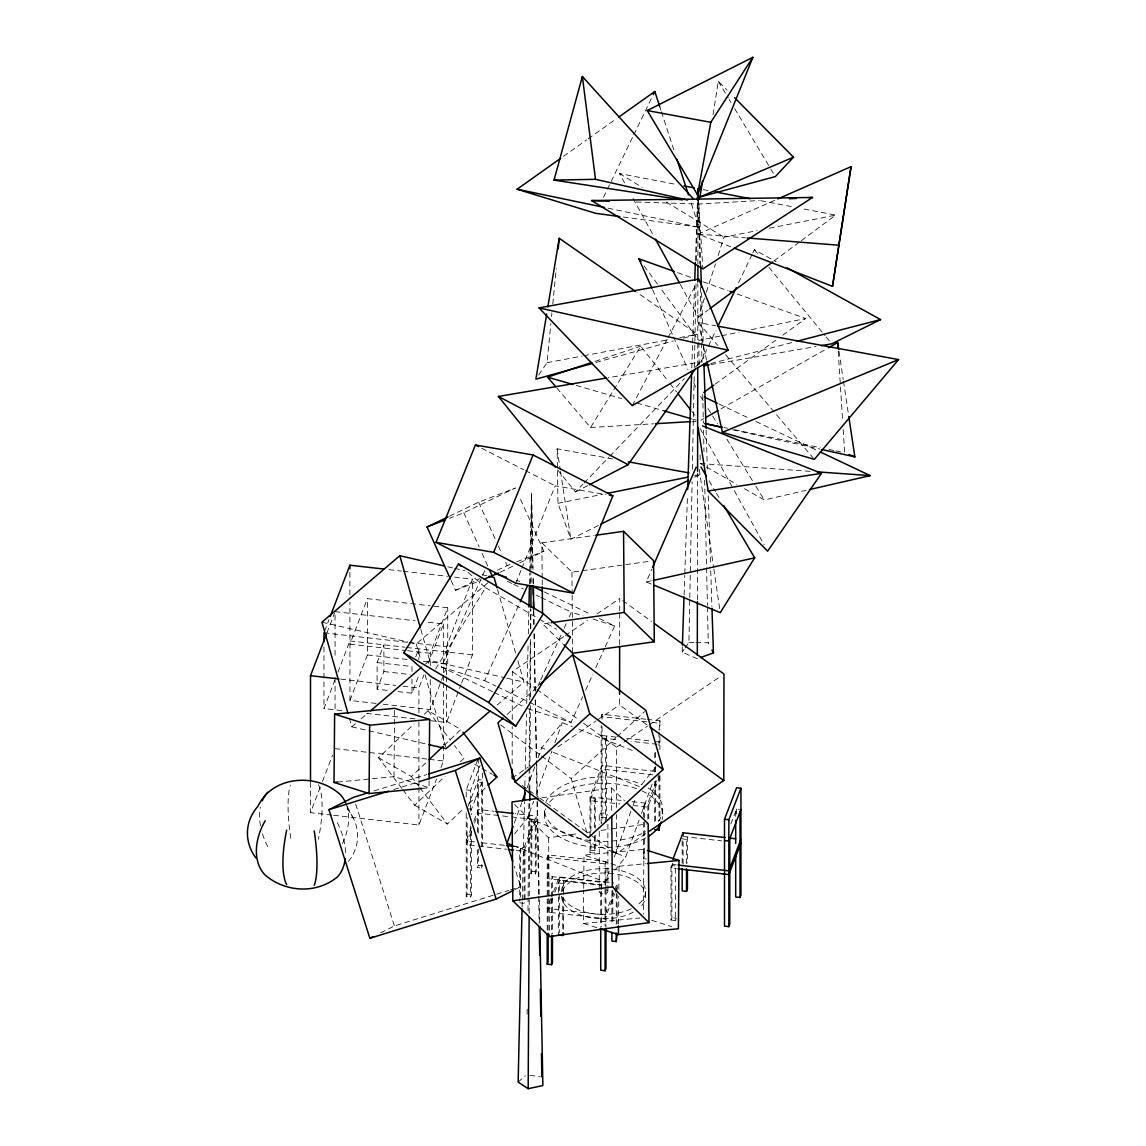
<?xml version="1.0" encoding="UTF-8"?>
<svg xmlns="http://www.w3.org/2000/svg" width="1146" height="1146" viewBox="0 0 1146 1146"><rect width="100%" height="100%" fill="white"/><g stroke="black" fill="none" stroke-linecap="round" stroke-linejoin="round"><path stroke-width="0.75" stroke-dasharray="5 3.75" d="M512.162 763.866L512.233 726.607M512.248 719.502L512.334 671.585L563.832 636.517M645.771 833.615L616.347 853.655L616.419 814.605M616.433 807.515L616.548 747.163L580.363 720.92M647.046 724.888L619.542 704.933L619.571 696.066M619.657 644.596L619.728 612.652M619.728 610.875L619.757 598.456L596.207 614.485M697.398 599.816L697.585 473.054M697.742 365.946L697.871 283.821M697.9 264.182L698 199.905M529.165 913.333L529.781 802.372M529.853 789.852L529.953 771.96M529.968 770.169L530.326 705.735M530.383 696.797L530.698 639.525M530.77 628.796L530.87 609.113M531.028 582.268L531.071 575.106M531.099 567.943L531.529 492.78L532.99 569.562M429.091 780.741L429.034 787.746L393.995 776.63L394.596 710.076M527.117 1014.11L527.16 1008.752M527.991 910.569L528.091 898.063M528.105 896.287L528.908 801.656M529.008 790.941L529.194 767.734M529.208 765.943L529.696 708.815M529.781 699.891L530.283 639.182M530.383 628.481L530.541 608.841M530.756 583.844L530.87 571.338M530.885 569.562L531.529 492.78L532.861 567.814M596.737 927.687L583.386 923.447L583.686 890.17M583.701 888.408L584.002 855.131L643.966 849.329L643.379 914.15M618.511 924.048L618.768 896.029M618.826 889.024L619.026 866.247L584.002 855.131M685.064 647.948L688.918 642.304L689.777 599.487M689.806 597.711L692.112 481.75M692.356 469.258L694.232 374.713M694.376 367.58L696.066 281.959M696.496 260.543L697.699 199.891M522.103 907.073L522.232 901.716M522.275 899.925L524.51 801.713M524.868 785.64L525.069 776.716M525.24 769.568L526.487 714.216M526.73 703.501L528.12 642.791M528.32 633.853L528.893 608.855M529.452 583.858L529.696 573.143M529.739 571.353L531.529 492.78M697.312 658.735L682.157 652.174L682.343 646.817M684.09 594.975L684.764 575.321M684.821 573.53L687.485 494.871M691.783 367.952L692.571 344.717M692.628 342.926L694.691 282.145M695.421 260.701L697.47 199.92M538.677 375.057L547.057 362.695L550.882 323.587M551.57 316.482L551.928 312.93M552.787 304.048L556.268 268.493M713.056 114.6L718.327 81.309L727.094 90.162M680.309 284.437L698.329 317.241L705.821 293.892M706.351 292.216L715.448 263.852M718.127 255.515L724.014 237.165L757.162 230.618M514.339 823.072L521.631 803.002M527.103 787.932L535.01 766.187M538.047 757.821L541.7 747.779L562.242 722.625L572.226 726.593M514.626 833.887L527.604 818L533.678 801.269M536.113 794.565L551.914 751.074M554.951 742.708L562.242 722.625M513.695 845.791L605.145 882.105L610.001 868.725M614.27 857.007L632.506 806.813M633.108 805.137L635.543 798.447M614.886 870.186L625.702 856.95L639.067 820.135M641.502 813.445L652.446 783.334M324.59 631.174L329.031 619.628M326.882 632.993L334.446 613.282M341.723 710.577L323.96 708.557L334.718 680.523M337.884 672.272L349.902 640.943L349.902 602.18M376.132 703.415L349.945 700.435L349.945 644.152L367.408 598.642L430.266 605.79M349.945 700.435L367.408 654.925L367.408 598.642M331.839 815.078L310.509 812.657L321.84 783.105M322.47 781.457L332.555 755.185M377.106 689.233L377.106 662.574L383.881 644.897L383.881 671.556L377.106 689.233L389.325 690.623M415.697 656.902L418.777 648.865L418.777 659.537M398.049 691.611L412.001 693.201L418.777 675.524M430.28 665.611L430.28 653.292L447.742 607.781L432.013 605.99M418.92 712.912L418.92 688.015L423.948 674.879M428.36 663.391L443.473 623.983L425.71 621.963M446.496 674.937L446.496 646.759L472.424 579.145L454.675 577.126M383.122 704.217L430.28 709.575L440.881 681.942M441.497 680.323L447.742 664.064L447.742 607.781M430.509 720.676L446.496 722.496L461.05 684.563M461.68 682.916L472.424 654.882L472.424 579.145M333.615 815.279L418.92 824.991L436.554 779.022M440.952 767.519L443.473 760.958L443.473 746.719M466.221 796.971L466.221 789.866L477.667 760.027M470.562 809.878L470.562 790.368L480.102 765.499M468.127 806.182L478.312 779.652L482.652 780.14L470.562 811.655M471.307 827.713L466.221 840.978L474.988 841.966M473.857 821.08L478.312 809.463L494.084 811.268M471.307 831.423L466.221 844.688L476.736 845.891M474.487 823.129L478.312 813.187L509.855 816.769M471.464 830.678L471.464 894.868L470.562 897.232L466.221 896.731L467.124 894.367L467.124 817.7M478.312 865.23L482.652 865.717L481.735 868.081L477.395 867.594L478.312 865.23L478.312 849.186M519.725 902.819L524.066 903.32L524.983 900.957L524.983 848.914L520.642 848.412L519.725 850.776L519.725 901.085M530.913 873.682L530.913 821.639L531.816 819.275L531.816 871.318L530.913 873.682L535.254 874.169L536.156 871.805L536.156 816.052L515.127 813.66M524.066 899.839L524.066 847.553L536.156 816.052M547.215 930.266L547.215 857.294L548.132 854.93L605.976 861.505L605.976 888.136M645.914 719.244L602.08 714.245L601.177 716.608L650.269 722.195M551.04 898.435L547.215 908.391L605.074 914.966L613.97 891.76M553.575 891.803L559.305 876.876L613.654 883.065M590.004 837.01L590.004 796.857L602.08 765.356L658.176 771.731M552.315 898.836L547.215 912.101L605.074 918.691L614.614 893.808M554.85 892.204L559.305 880.601L601.378 885.385M562.743 890.399L563.646 881.088L563.646 933.13M590.906 831.179L590.906 798.218L595.247 798.705L594.344 801.068L594.344 828.83M595.247 835.133L595.247 850.747L594.344 853.111L590.004 852.624L590.906 850.26L590.906 839.846M605.074 885.156L605.976 882.792L548.132 876.203L547.215 878.567L605.074 885.156L605.074 863.869L605.976 861.505M659.022 730.289L659.938 720.834L647.662 719.43M648.751 818.674L648.751 804.793L644.41 804.306L643.508 806.669L643.508 820.536M614.614 890.098L617.15 883.466L617.15 892.39M647.848 819.304L647.848 803.446L659.294 773.593M615.244 892.161L617.15 887.176L612.809 886.689M659.938 775.656L647.848 807.156L633.824 805.566M646.401 859.042L643.508 858.712L644.41 856.348L644.41 821.653M672.903 863.01L670.997 867.995L676.255 868.582M686.511 863.626L686.511 839.345L687.428 836.981L687.428 862.995M670.997 920.037L671.9 917.674L671.9 865.631L676.24 866.118L675.338 868.482L675.338 920.525L670.997 920.037L670.997 864.27L676.255 864.872M675.338 920.525L676.24 918.161L671.9 917.674M730.876 823.96L736.592 809.033L739.485 809.363M515.815 583.199L521.158 569.992M521.831 568.344L555.208 485.847L605.876 494.614M651.186 584.016L646.258 581.982L651.873 569.046M492.551 691.668L441.325 666.929L481.993 576.853M482.71 575.249L484.887 570.422M441.325 666.929L484.658 680.681L519.51 603.469M537.918 686.168L540.095 681.34M540.826 679.736L563.331 629.87M564.061 628.252L566.239 623.438M569.147 616.992L571.324 612.179L582.985 615.875M527.762 708.686L571.095 722.424L582.712 696.696M585.62 690.25L592.869 674.177M595.777 667.731L604.486 648.435M605.217 646.831L614.657 625.917L598.656 618.181M700.894 361.964L715.949 330.32M738.54 282.861L752.105 254.383M752.85 252.808L754.355 249.642L776.171 261.732M603.484 197.313L606.592 190.895M607.366 189.291L633.036 136.374M633.81 134.784L652.475 96.293M632.263 405.641L667.216 339.187M668.046 337.612L696.353 283.821M435.595 669.006L485.589 587.697L467.539 571.911M556.841 388.021L590.548 427.501L612.866 391.359M613.798 389.855L640.757 346.192L667.932 380.873M682.157 652.174L684.09 649.352M698.301 364.872L700.306 362.007L608.068 377.75M656.013 766.875L639.797 786.743L551.67 751.747M605.145 882.105L610.56 875.487M557.601 469.817L575.478 491.963L582.813 484.314M584.045 483.053L608.512 457.569M609.744 456.294L684.406 378.581M695.421 367.107L700.306 362.007M401.888 788.462L378.552 757.735L414.078 723.943M424.235 714.287L428.045 710.663L460.85 729.472L444.362 745.158M378.552 757.735L411.371 776.544L426.599 762.061M402.948 789.852L414.608 805.223L445.049 776.257M460.277 761.775L464.087 758.151L454.547 745.588M414.608 805.223L447.413 824.031L463.915 808.345M468.986 803.518L486.749 786.614M507.105 714.502L537.245 686.984M586.881 832.612L571.195 778.549L615.76 737.881M617.078 736.692L644.611 711.566M518.135 1082.068L525.384 1075.85M409.38 642.362L416.242 643.937L490.073 580.907M349.344 718.27L351.793 726.851L355.819 723.413M361.191 718.829L367.909 713.099M425.624 663.821L429.664 660.383L505.1 677.773M497.106 705.048L523.951 682.128L517.591 659.824M698.329 317.241L708.343 309.792M774.166 260.858L799.908 241.706M801.341 240.646L835.678 215.104L800.796 208.4M715.247 384.068L777.017 339.331M782.761 335.162L805.738 318.516L736.634 293.777M563.503 156.3L586.695 139.841M588.142 138.809L615.689 119.256M565.307 635.514L587.382 620.487M512.133 778.062L528.32 767.046M557.744 747.006L596.006 720.963M597.481 719.96L619.542 704.933M616.548 747.163L622.436 743.167M623.911 742.164L647.447 726.134M648.923 725.132L721.02 676.04M700.879 420.267L703.988 418.505M721.092 408.793L826.782 348.728M575.478 491.963L587.855 485.546M612.652 458.959L557.099 448.817L557.959 503.309L570.866 539.25L599.086 525.097M694.734 477.151L699.432 474.802L695.966 474.172M380.601 932.873L394.41 925.925L508.781 890.399M514.597 889.783L520.728 886.689L514.282 866.39M449.633 516.144L478.67 502.206L515.428 487.981L463.815 512.749L449.418 518.321M451.123 580.549L455.492 590.29L479.687 578.673M497.436 570.164L510.314 564.29M500.315 572.198L513.222 566.009M519.682 562.915L543.877 551.298L519.066 496.103M730.947 246.848L698.186 234.099L774.61 200.364M516.703 561.812L543.877 551.298M455.492 590.29L481.062 580.392M595.003 361.377L640.757 346.192M374.011 790.955L426.928 774.524M393.823 789.522L417.717 782.102M510.486 889.869L520.728 886.689M595.963 362.465L673.203 340.992M683.503 338.127L697.226 334.317L637.033 292.431M710.649 363.597L793.032 342.267M744.47 488.697L764.31 499.971L805.967 490.388M646.258 581.982L651.415 580.821M719.86 336.122L698.816 340.434L659.924 287.445M721.608 335.764L739.141 332.168M751.404 329.647L805.738 318.516M557.959 503.309L602.825 494.27M694.261 475.848L699.432 474.802M769.381 228.197L835.678 215.104M547.057 362.695L581.982 356.091M583.729 355.761L669.293 339.588M679.764 337.612L697.226 334.317M710.892 364.6L816.024 346.536M542.201 578.071L541.915 542.817L594.029 535.483M541.915 542.817L571.969 572.183L580.664 570.952M582.397 570.708L648.407 561.44M549.536 622.923L542.588 623.897L562.629 643.479M541.686 797.817L611.52 787.99L624.155 800.338M514.54 804.449L548.648 837.783L578.329 833.6M587.053 832.383L590.548 831.881M601.02 830.42L609.758 829.188M611.506 828.945L646.416 824.031M337.554 782.088L393.995 776.63M421.972 788.434L429.034 787.746M619.026 866.247L645.485 863.683M583.386 923.447L639.826 917.989M636.259 202.011L698.845 204.031L759.239 200.536M590.548 427.501L653.779 423.791M692.428 421.527L695.937 421.327M688.918 642.304L694.19 642.433M695.951 642.476L708.257 642.763L710.477 647.103M700.12 454.933L700.206 463.528L811.755 471.464M698.186 234.099L745.473 237.838M388.967 569.648L401.401 571.052M403.177 571.267L447.57 576.309M335.062 611.649L415.038 620.745M323.96 632.821L407.432 642.319M409.208 642.519L446.496 646.759M349.902 640.943L404.953 647.204M406.572 647.476L472.424 654.882M349.945 644.152L405.827 650.513M407.575 650.713L430.28 653.292M367.408 654.925L407.575 659.494M423.289 661.285L447.742 664.064M377.106 662.574L412.001 666.542L412.001 671.871M383.881 671.556L410.053 674.536M340.72 679.12L395.814 685.38M402.919 686.196L418.92 688.015M652.017 722.395L659.022 723.198M616.104 737.136L602.08 735.531L601.177 737.895L618.711 739.886M626.633 738.325L651.172 741.118M655.598 741.62L659.938 742.121L659.022 744.485L630.973 741.29M366.577 713.399L416.299 719.058M652.919 774.854L602.08 769.066L590.004 800.581L619.8 803.962M335.062 748.625L427.487 759.139M429.263 759.34L443.473 760.958M590.004 796.857L625.057 800.853M632.076 801.641L647.848 803.446M466.221 789.866L470.562 790.368M467.124 808.79L471.464 809.291L471.464 814.634M511.617 816.969L536.156 819.762L524.066 851.277L513.551 850.074M683.088 836.48L721.651 840.878M530.913 821.639L535.254 822.126L535.254 874.169M682.171 838.843L686.511 839.345M590.906 850.26L595.247 850.747M481.993 842.768L506.546 845.562M513.551 846.364L524.066 847.553M478.498 846.092L506.546 849.272M547.215 857.294L605.074 863.869M531.816 871.318L536.156 871.805M562.743 883.451L558.403 882.964L558.403 895.112M467.124 894.367L471.464 894.868M623.252 217.038L699.017 227.18L690.723 201.739M529.996 1075.292L540.181 1076.724M706.609 360.288L698.344 322.556L715.906 325.808M624.527 182.873L619.384 173.504L676.942 184.578M703.114 189.606L708.343 190.608M760.672 200.679L793.82 207.054M608.068 208.2L699.017 227.18M724 427.515L727.509 428.246M734.5 429.721L820.178 447.628M828.93 449.461L834.173 450.55M835.921 450.922L841.164 452.025M732.681 429.779L819.949 449.117M447.814 566.783L452.957 567.972M454.661 568.373L464.961 570.737M482.108 574.705L487.251 575.879M321.94 622.192L407.661 641.961M506.819 678.174L523.951 682.128M351.793 726.851L427.229 744.255M576.237 385.443L621.805 398.636M637.004 403.034L664.007 410.855M692.7 419.164L696.066 420.138M516.56 580.463L519.897 581.523M592.983 619.041L614.657 625.917M651.702 920.295L671.714 926.656M677.644 272.662L692.814 278.091M702.928 281.715L728.211 290.769M578.873 729.228L635.4 751.676M541.7 747.779L545.023 749.097M527.604 818L625.702 856.95M718.886 403.965L749.47 418.448M755.902 421.499L818.674 451.223M544.235 591.895L590.648 614.328M507.306 581.251L512.104 583.572M513.695 584.345L523.307 588.972M536.113 595.161L539.308 596.708M540.912 597.481L571.324 612.179M484.658 680.681L495.874 686.082M497.464 686.855L527.876 701.553M529.481 702.326L571.095 722.424M494.141 692.442L524.553 707.139M481.664 448.201L523.908 469.831M525.47 470.634L555.208 485.847M700.206 463.528L704.79 466.121M706.308 466.995L736.835 484.357M474.53 764.138L492.422 774.395M485.589 587.697L538.047 618.382M539.58 619.284L556.555 629.211M619.384 173.504L642.132 187.342M666.385 202.097L724.014 237.165M622.65 600.547L651.601 621.547M512.334 671.585L535.497 688.388M536.944 689.434L578.916 719.874M522.261 785.411L538.19 796.957M539.637 798.017L588.843 833.701M590.29 834.761L610.56 849.458M612.007 850.504L616.347 853.655M500.745 725.017L540.196 754.999M541.614 756.059L571.195 778.549M698.344 322.556L717.683 345.361M725.647 354.744L813.216 458.013M754.355 249.642L758.853 255.1M768.952 267.39L825.048 335.635M826.18 336.996L831.781 343.829M670.109 383.652L676.627 391.975M691.84 411.4L696.181 416.958M428.045 710.663L450.306 740.001M411.371 776.544L418.791 786.314M419.851 787.717L447.413 824.031M644.138 265.958L658.864 286.013M700.507 396.344L703.329 400.914M708.013 408.535L717.396 423.776M726.779 439.018L754.928 484.729M755.873 486.262L764.31 499.971M718.327 81.309L728.269 97.94M729.171 99.458L730.99 102.481M734.6 108.526L769.883 167.531M770.785 169.035L773.493 173.576M709.159 480.847L715.534 491.634M716.436 493.167L720.089 499.327M633.108 198.502L653.707 236.004M700.163 428.575L731.75 485.99M734.314 490.646L764.196 544.966M347.181 806.254L354.902 821.739M478.67 502.206L495.444 539.551M498.367 546.04L502.005 554.163M505.658 562.271L507.119 565.522M463.815 512.749L479.128 546.843M482.051 553.346L487.881 566.325M652.59 289.723L672.774 335.291M673.504 336.924L687.915 369.485M693.688 382.506L695.851 387.377M659.781 106.75L660.898 110.145M661.443 111.835L674.149 150.857M355.675 804.091L394.41 925.925M497.522 589.474L515.643 652.962M420.854 629.498L429.664 660.383M416.242 643.937L420.639 659.38M425.051 674.822L445.608 746.891M557.099 448.817L560.279 469.688M560.537 471.421L570.866 539.25M838.987 351.335L843.212 379.469M843.485 381.231L848.513 414.651M699.261 469.359L713.586 567.213M713.843 568.96L720.232 612.637M838.227 351.421L840.376 385.199M840.491 386.976L842.625 420.754M843.198 429.635L844.659 452.756M698.845 204.031L702.87 268.895M698.544 199.891L700.722 265.886M701.596 292.631L703.83 360.403M706.108 429.965L707.397 469.201M708.285 495.96L710.506 563.732M710.749 570.866L711.91 606.535M698.372 199.905L699.805 264.196M700.335 287.402L701.524 340.978M701.567 342.769L701.997 362.408M702.713 394.553L703.358 423.118M703.515 430.266L703.988 451.696M704.632 480.26L706.538 565.966M706.581 567.757L707.426 605.26M707.454 607.051L708.257 642.763M533.262 583.844L533.134 576.696L533.148 583.901M533.778 610.617L534.05 624.914M534.222 633.838L535.311 690.966M535.483 699.891L536.686 762.391M536.715 764.167L537.402 799.879M537.431 801.67L539.279 898.077M539.308 899.868L539.752 923.074M533.621 610.689L533.878 624.985M534.036 633.924L535.039 691.081M535.196 700.02L536.242 758.967M536.285 760.758L536.887 794.708M537.001 801.842L538.649 894.74M538.692 896.53L539.164 923.332M698.845 342.153L699.103 364.528M611.52 787.99L611.735 812.7M571.969 572.183L572.14 593.327M572.155 595.089L572.642 653.263M548.648 837.783L549.464 936.611M542.216 579.833L542.259 585.119M736.592 809.033L736.592 814.391M735.689 811.397L735.689 816.754M683.088 841.694L683.088 864.242M682.171 840.577L682.171 863.139M662.675 809.004L662.675 815.193M659.938 720.834L659.938 729.701M659.938 736.792L659.938 749.24M659.938 775.985L659.938 820.565M659.022 732.065L659.022 749.828M659.022 776.573L659.022 821.138M655.598 752.32L655.598 764.797M655.598 766.588L655.598 771.931M655.598 780.841L655.598 823.63M654.695 752.893L654.695 760.027M654.695 767.161L654.695 772.504M654.695 781.429L654.695 824.218M645.613 891.387L645.613 895.785M644.41 804.306L644.41 819.92M643.508 822.284L643.508 858.712M617.15 894.124L617.15 923.604M616.247 893.021L616.247 924.235M612.809 890.156L612.809 924.851M611.907 890.786L611.907 925.481M607.896 824.189L607.896 891.473M606.42 819.82L606.42 736.033L605.518 738.396L605.518 822.183M605.976 889.926L605.976 927.358M605.074 888.723L605.074 926.154M602.08 714.245L602.08 719.573M602.08 726.664L602.08 821.109L601.177 823.473L601.177 725.475M601.636 889.425L601.636 882.291L600.733 890.012M601.636 891.216L601.636 926.87M600.733 891.789L600.733 927.443M599.258 815.422L599.258 824.275M599.258 831.351L599.258 889.783M595.247 798.705L595.247 828.2M594.344 835.763L594.344 853.111M590.004 838.743L590.004 852.624M562.743 897.332L562.743 933.761M559.305 876.876L559.305 932.643M558.403 896.845L558.403 935.007M552.472 896.315L552.472 876.704L551.555 879.068L551.555 896.888M552.472 898.092L552.472 933.746M551.555 898.679L551.555 934.334M548.132 854.93L548.132 931.469M544.479 815.565L544.479 809.363A59.091 32.188 0 0 0 581.266 838.987A59.091 32.188 0 0 0 645.599 831.81M520.642 848.412L520.642 900.455M482.652 773.049L482.652 846.106M481.735 846.693L481.735 782.503L477.395 782.016L477.395 833.715M481.735 864.514L481.735 868.081M478.312 758.365L478.312 833.128M477.395 849.759L477.395 867.594M470.562 825.908L470.562 897.232M466.221 812.944L466.221 896.731M446.496 676.699L446.496 722.496M443.473 623.983L443.473 673.791M443.473 675.567L443.473 680.91M443.473 682.687L443.473 744.943M430.28 679.678L430.28 709.575M418.92 721.808L418.92 778.736M418.92 780.512L418.92 785.855M418.92 787.631L418.92 824.991M412.001 678.991L412.001 693.201M349.902 572.241L349.902 595.146M335.062 615.201L335.062 657.904M335.062 677.472L335.062 711.265M323.96 646.903L323.96 708.557M310.509 782.417L310.509 812.657M346.407 804.707A55.151 38.706 -50.2 0 1 342.224 844.043M318.359 784.738A55.151 16.431 -78.3 0 1 318.359 839.116M290.826 838.371A55.151 12.133 81.6 0 1 290.396 785.125M267.749 846.608A55.151 36.042 55.9 0 1 262.076 832.583M260.486 825.865A55.151 36.042 55.9 0 1 260.371 807.142M337.296 822.685A55.151 36.042 55.9 0 1 345.505 853.455M347.08 808.646A55.151 46.198 5.1 0 1 348.169 861.735M605.976 817.342A4.326 2.349 0 0 1 599.63 816.339A4.326 2.349 0 0 1 602.495 813.101A4.326 2.349 0 0 1 607.881 815.178M606.105 889.611A4.326 2.349 0 0 1 607.394 892.605A4.326 2.349 0 0 1 602.137 893.737A4.326 2.349 0 0 1 599.344 891.044M561.54 891.645A42.03 22.891 0 0 1 616.62 869.757A42.03 22.891 0 0 1 637.377 905.125M631.288 908.735A42.03 22.891 0 0 1 562.557 896.501M562.457 891.187A42.03 22.891 0 0 1 619.442 874.713A42.03 22.891 0 0 1 639.067 908.191M633.466 912.015A42.03 22.891 0 0 1 587.712 917.115A42.03 22.891 0 0 1 561.54 896.043M648.02 787.975A59.091 32.188 0 0 1 657.475 822.384M545.754 802.515A59.091 32.188 0 0 1 642.018 784.738M642.018 790.941A59.091 32.188 0 0 1 662.116 819.777M645.599 838.013A59.091 32.188 0 0 1 575.55 843.714A59.091 32.188 0 0 1 545.754 808.718M549.679 802.171A59.091 32.188 0 0 1 637.577 789.05"/><path stroke-width="1.5" d="M512.147 769.195L512.133 778.062L515.027 780.168M619.571 694.29L619.657 646.373M697.312 655.168L697.398 601.607M697.585 471.278L697.742 367.723M697.871 282.031L697.9 265.958M698 199.905L698.014 189.19L697.699 199.891M648.722 831.609L723.771 780.526L723.971 674.034L654.495 623.653M539.823 926.641L542.86 1085.549L528.177 1088.7L529.137 916.9M529.796 800.581L529.853 791.642M530.885 607.323L530.999 585.85M421.972 788.434L369.055 793.548L334.03 782.432L334.632 714.116L394.611 708.314L429.65 719.43L429.105 778.994M369.055 793.548L369.671 725.232L334.632 714.116M647.304 850.389L679.005 860.445L678.389 928.761L618.425 934.563L618.496 925.81M522.06 908.864L518.135 1082.068L528.177 1088.7M524.539 799.922L524.825 787.431M528.936 607.079L529.423 585.649M682.4 645.026L684.033 596.765M687.672 489.514L691.668 371.533M694.748 280.369L695.35 262.491M697.47 199.92L697.842 189.205M558.174 248.954L559.219 238.282L635.572 291.413M734.228 248.123L832.512 286.357L851.048 166.643L777.862 198.931M832.512 286.357L851.048 166.643M734.615 97.739L793.505 157.203L775.298 176.599L700.005 196.954L702.498 181.183M546.685 314.004L535.898 379.168L592.539 363.425M547.845 306.97L559.219 238.282M697.527 194.748L710.778 122.321L752.865 57.3L647.261 110.546L697.527 194.748L752.865 57.3M682.386 199.877L554.034 180.108L582.369 76.496L693.889 199.404M513.121 826.424L507.048 843.155L512.033 845.132M522.247 801.326L525.283 792.96M330.292 616.319L349.902 565.193L383.638 569.032M310.509 780.641L310.509 675.682L326.252 634.626M552.472 935.537L552.472 962.282L551.555 964.646L547.215 964.144L548.132 961.781L548.132 933.259M563.646 933.13L562.743 935.494L558.403 935.007M600.733 929.234L600.733 970.232L605.074 970.734L605.976 968.37L605.976 929.148M611.907 932.414L611.907 941.095L616.247 941.582L617.15 934.019M654.695 829.561L659.022 830.062L659.938 824.132M672.903 859.299L683.088 832.77L725.16 837.554M682.171 868.339L682.171 890.886L686.511 891.387L687.428 889.024L687.428 869.943M729.758 838.671L729.758 924.249L728.842 926.613L724.501 926.126L724.501 819.261L736.592 787.76L740.932 788.247L740.932 895.112L740.03 897.476L735.689 896.974L735.689 854.185M728.842 926.613L728.842 819.748L740.932 788.247M740.932 809.534L728.842 841.035L724.501 840.548M740.932 839.345L728.842 870.86L678.017 865.072M740.932 843.069L728.842 874.57L678.017 868.783M436.01 542.359L475.404 445.006L533.062 454.976L612.866 495.817L573.487 593.17L515.815 583.199L436.01 542.359L493.682 552.343L573.487 593.17M493.682 552.343L533.062 454.976M652.575 567.428L696.123 467.224M520.241 601.865L527.504 585.778M718.213 325.579L736.291 287.603M653.263 94.688L654.81 91.479L659.781 106.75M403.865 652.862L458.5 564.033L543.347 613.683L570.436 637.348L515.8 726.177L430.953 676.527L403.865 652.862L488.712 702.512L515.8 726.177M488.712 702.512L543.347 613.683M723.728 505.486L754.684 557.844L720.232 612.637L654.481 585.377M702.498 425.868L821.467 473.341L767.619 551.169L708.156 490.989L698.158 427.444M345.734 803.002A55.151 38.706 -50.2 0 0 339.846 794.149C315.995 772.762 272.462 775.556 257.95 806.268A55.151 46.198 5.1 0 0 255.816 857.924M589.402 484.744L628.108 464.689L695.293 369.141M717.668 326.137L898.564 359.586L814.348 459.36L722.395 432.314L706.982 362.007M429.134 759.64L443.087 746.361M488.024 785.411L496.906 776.959L462.97 732.265M503.166 718.084L497.923 722.868L515.07 782.002L588.356 837.683L663.061 769.51L645.914 710.377L572.642 654.695L539.866 684.592M515.07 782.002L589.789 713.829L572.642 654.695M444.376 565.995L399.796 555.71L321.94 622.192L347.883 713.127M370.588 710.807L421.599 667.259M490.402 710.778L446.095 748.61L428.948 744.656M709.775 308.732L772.733 261.918M703.759 392.405L713.815 385.113M619.814 216.58L595.705 213.342L517.133 189.219L560.609 158.363M618.582 117.207L654.81 91.479M812.528 197.456L702.87 268.895L591.551 200.564L812.528 197.456L808.976 197.656M698.859 279.065L728.082 350.203L632.263 405.641L539.035 307.887L697.112 279.38M705.549 417.617L717.983 410.555M828.343 347.84L837.669 342.539L838.729 349.573M600.647 524.309L688.46 480.303M513.05 890.557L496.161 899.051L369.857 938.288L328.959 809.678L353.527 797.315L368.883 792.545M419.422 781.572L455.277 770.441L479.845 758.093L512.663 861.305M369.857 938.288L372.923 936.74M787.087 267.777L880.572 319.591L831.781 343.829L821.281 345.634M450.392 578.931L427.057 526.974L448.014 516.918M484.271 579.16L498.711 572.971M700.005 196.954L793.505 157.203M722.395 432.314L898.564 359.586M427.057 526.974L444.634 520.169M700.535 657.575L713.442 652.905L711.967 608.325M555.681 386.66L547.544 377.134L591.608 362.508M428.633 773.994L479.845 758.093M328.959 809.678L388.695 791.112M703.773 365.373L707.211 364.485M796.47 341.365L880.572 319.591M809.434 489.586L870.172 475.619L820.278 451.982M653.148 580.449L754.684 557.844M607.996 493.224L687.356 477.237M703.888 365.803L709.145 364.901M555.366 467.052L498.41 396.459L606.32 378.051M708.156 490.989L821.467 473.341M595.762 535.239L623.553 531.329L653.607 560.709L654.28 641.789L572.642 653.263L563.875 644.697M551.269 622.679L624.226 612.422L654.28 641.789M538.205 798.304L512.018 801.985L512.821 900.813L549.464 936.611L648.98 922.63L648.163 823.788L626.69 802.802M512.821 900.813L612.336 886.832L648.98 922.63M369.671 725.232L429.65 719.43M334.03 782.432L337.554 782.088M647.261 863.525L679.005 860.445M789.436 198.788L796.542 198.373M655.541 423.691L690.666 421.628M554.034 180.108L595.49 179.32L687.586 200.063M591.551 200.564L609.428 201.137M817.069 471.837L870.172 475.619M747.221 237.981L838.299 245.172M310.509 675.682L338.944 678.919M724.501 819.261L728.842 819.748M495.831 811.468L513.365 813.459M728.655 837.955L735.675 838.757M506.546 845.562L513.551 846.364M508.294 849.473L513.551 850.074M609.371 495.215L612.866 495.817M628.266 461.809L689.018 472.897M647.261 110.546L710.778 122.321M683.918 185.91L694.39 187.93M697.871 188.603L701.366 189.276M715.319 191.955L750.215 198.673M517.133 189.219L604.572 207.469M704.776 423.504L722.252 427.157M704.761 423.59L722.209 427.458M821.696 449.504L854.859 456.853L848.771 416.399M539.035 307.887L728.082 350.203M488.955 576.28L494.098 577.469L497.035 587.755M547.544 377.134L572.871 384.469M664.007 410.855L691.009 418.677M494.886 573.602L506.561 577.298M600.074 928.747L618.425 934.563M651.859 288.09L638.881 258.795L674.278 271.459M729.902 291.371L733.268 292.574M849.028 454.518L854.859 456.853M704.403 397.103L717.281 403.206M533.033 586.494L542.631 591.121M475.404 445.006L478.527 446.611M498.41 396.459L628.108 464.689M493.912 775.255L496.906 776.959M567.356 635.543L570.436 637.348M649.94 726.979L723.771 780.526M589.789 713.829L663.061 769.51M458.5 564.033L461.079 566.282M677.716 393.365L690.752 410.024M638.881 258.795L640.986 261.66M700.965 466.995L706.423 476.235M655.426 239.127L679.449 282.876M711.953 650.011L713.442 652.905M489.342 569.576L492.25 576.066M676.914 159.337L688.517 194.949M455.277 770.441L496.161 899.051M399.796 555.71L420.353 627.779M582.369 76.496L595.49 179.32M837.669 342.539L837.998 347.868M698.544 199.891L698.201 189.19L698.372 199.905M700.722 265.886L701.424 287.288M703.945 363.97L706.051 428.189M533.75 608.841L533.305 585.635L533.334 594.616M533.463 601.765L533.592 608.913M539.222 926.899L539.723 955.478M540.325 989.428L540.812 1016.23M541.471 1053.733L541.886 1076.968M623.553 531.329L624.226 612.422M611.763 816.239L612.336 886.832M542.273 586.881L542.502 613.325M740.03 811.898L740.03 897.476M735.689 820.307L735.689 843.485M686.511 868.826L686.511 891.387M683.088 832.77L683.088 835.248M659.022 824.705L659.022 830.062M648.751 834.288L648.751 851.636M616.247 932.916L616.247 941.582M605.074 929.721L605.074 970.734M551.555 936.11L551.555 964.646M547.215 933.832L547.215 964.144M349.902 565.193L349.902 568.717M323.96 632.821L323.96 641.617M265.184 820.765A55.151 38.706 -50.2 0 0 265.184 875.129C285.54 892.39 316.282 894.181 337.296 877.048A55.151 36.042 55.9 0 0 345.204 858.755M286.672 884.54A55.151 16.431 -78.3 0 1 286.672 830.177M314.219 830.907A55.151 12.133 81.6 0 1 314.219 885.271M262.276 800.782A55.151 36.042 55.9 0 1 267.749 792.23M661.4 822.04A59.091 32.188 0 0 1 648.464 836.322"/></g></svg>
